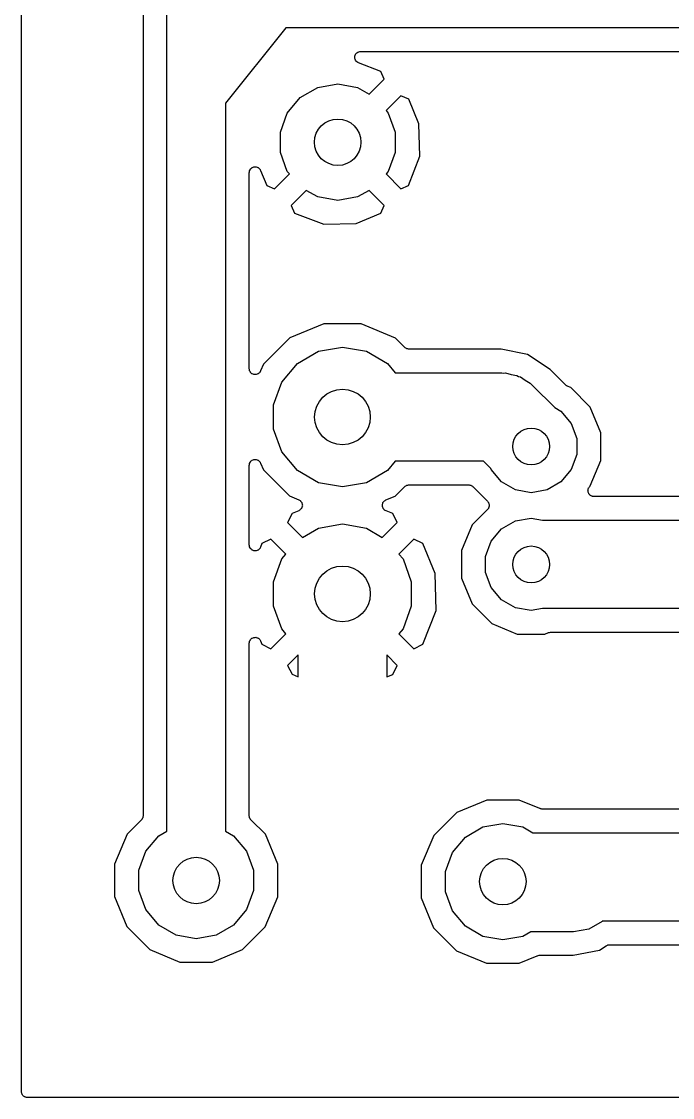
# Model space of a CAD drawing. Extents: x 74 to 224, y -146 to -46.
# Drawn here: x 74.24 to 88.26, y -145.59 to -122.42 of the extents above; entities that cross this region are included whole.
import ezdxf

# ---------------------------------------------------------------- set-up
doc = ezdxf.new("R2010")
doc.units = 0
doc.header["$MEASUREMENT"] = 0
doc.layers.add('BLACK', color=7, linetype='CONTINUOUS')

msp = doc.modelspace()

# ---------------------------------------------------------------- linework, layer by layer
at = {"layer": 'Black'}
for p, q in [((77.3684, -123.952), (77.3684, -101.448)), ((74.243, -145.467), (74.243, -117.09)), ((76.8604, -117.065), (76.8604, -139.524)), ((79.9342, -122.555), (78.6384, -124.175)), ((98.924, -122.555), (79.9342, -122.555)), ((81.4205, -123.21), (81.4208, -123.189)), ((81.4208, -123.211), (81.4205, -123.21)), ((81.4208, -123.168), (81.4212, -123.167)), ((81.4208, -123.189), (81.4208, -123.168)), ((81.4208, -123.212), (81.4208, -123.211)), ((81.428, -123.232), (81.4208, -123.212)), ((81.4212, -123.166), (81.4287, -123.146)), ((81.4212, -123.167), (81.4212, -123.166)), ((81.4349, -123.252), (81.428, -123.232)), ((81.4287, -123.146), (81.4359, -123.126)), ((81.4356, -123.252), (81.4349, -123.252)), ((81.4359, -123.253), (81.4356, -123.252)), ((81.4359, -123.126), (81.4366, -123.126)), ((81.4494, -123.27), (81.4359, -123.253)), ((81.4366, -123.126), (81.437, -123.125)), ((81.437, -123.125), (81.4508, -123.109)), ((81.4627, -123.286), (81.4494, -123.27)), ((81.4508, -123.109), (81.4643, -123.093)), ((81.4636, -123.286), (81.4627, -123.286)), ((81.4643, -123.287), (81.4636, -123.286)), ((81.4643, -123.093), (81.4652, -123.092)), ((81.4825, -123.298), (81.4643, -123.287)), ((81.4652, -123.092), (81.4659, -123.091)), ((81.4659, -123.091), (81.4843, -123.081)), ((81.4843, -123.081), (81.5025, -123.071)), ((81.5025, -123.071), (81.5035, -123.07)), ((81.5035, -123.07), (81.5045, -123.07)), ((81.5045, -123.07), (81.5252, -123.067)), ((81.5252, -123.067), (81.5459, -123.063)), ((81.5459, -123.063), (98.6609, -123.063)), ((81.5005, -123.309), (81.4825, -123.298)), ((81.9808, -123.493), (81.5005, -123.309)), ((82.0536, -123.657), (81.9808, -123.493)), ((81.728, -123.983), (82.0536, -123.657)), ((77.3684, -139.859), (77.3684, -123.952)), ((80.2451, -124.058), (80.6224, -123.84)), ((80.6224, -123.84), (81.0514, -123.764)), ((81.0514, -123.764), (81.4804, -123.84)), ((81.4804, -123.84), (81.728, -123.983)), ((78.6384, -124.175), (78.6384, -139.859)), ((79.965, -124.392), (80.2451, -124.058)), ((82.4128, -124.017), (82.0922, -124.337)), ((82.5794, -124.09), (82.4128, -124.017)), ((82.799, -124.62), (82.5794, -124.09)), ((79.816, -124.801), (79.965, -124.392)), ((82.0922, -124.337), (82.1378, -124.392)), ((82.1378, -124.392), (82.2868, -124.801)), ((82.8178, -125.321), (82.799, -124.62)), ((79.816, -125.237), (79.816, -124.801)), ((82.2868, -124.801), (82.2868, -125.237)), ((79.965, -125.646), (79.816, -125.237)), ((82.2868, -125.237), (82.1378, -125.646)), ((82.5776, -125.948), (82.8178, -125.321)), ((79.1637, -125.616), (79.1726, -125.598)), ((79.1726, -125.598), (79.1747, -125.597)), ((79.1747, -125.597), (79.1761, -125.594)), ((79.1761, -125.594), (79.1909, -125.582)), ((79.1909, -125.582), (79.2052, -125.569)), ((79.2052, -125.569), (79.2078, -125.568)), ((79.2078, -125.568), (79.2099, -125.566)), ((79.2099, -125.566), (79.2281, -125.559)), ((79.2281, -125.559), (79.2459, -125.552)), ((79.2459, -125.552), (79.2487, -125.552)), ((79.2487, -125.552), (79.2513, -125.551)), ((79.2513, -125.551), (79.2707, -125.551)), ((79.2707, -125.551), (79.29, -125.55)), ((79.29, -125.55), (79.2926, -125.551)), ((79.2926, -125.551), (79.2955, -125.551)), ((79.2955, -125.551), (79.3136, -125.557)), ((79.3136, -125.557), (79.332, -125.563)), ((79.332, -125.563), (79.3343, -125.565)), ((79.3343, -125.565), (79.3369, -125.566)), ((79.3369, -125.566), (79.3517, -125.578)), ((79.3517, -125.578), (79.367, -125.59)), ((79.367, -125.59), (79.3685, -125.592)), ((79.3685, -125.592), (79.3707, -125.594)), ((79.3707, -125.594), (79.3804, -125.611)), ((79.3804, -125.611), (79.3907, -125.627)), ((79.1464, -125.676), (79.1498, -125.657)), ((79.1464, -129.897), (79.1464, -125.676)), ((79.1498, -125.657), (79.1523, -125.638)), ((79.1523, -125.638), (79.1536, -125.635)), ((79.1536, -125.635), (79.1541, -125.632)), ((79.1541, -125.632), (79.1637, -125.616)), ((79.3907, -125.627), (79.5234, -125.947)), ((79.69, -126.021), (80.0106, -125.7)), ((80.0106, -125.7), (79.965, -125.646)), ((82.1378, -125.646), (82.0922, -125.7)), ((82.0922, -125.7), (82.4128, -126.021)), ((79.5234, -125.947), (79.69, -126.021)), ((80.3748, -126.055), (80.0492, -126.38)), ((80.6224, -126.198), (80.3748, -126.055)), ((81.728, -126.055), (81.4804, -126.198)), ((82.0536, -126.38), (81.728, -126.055)), ((82.4128, -126.021), (82.5776, -125.948)), ((81.0514, -126.273), (80.6224, -126.198)), ((81.4804, -126.198), (81.0514, -126.273)), ((80.0492, -126.38), (80.122, -126.545)), ((81.98, -126.547), (82.0536, -126.38)), ((80.122, -126.545), (80.7491, -126.785)), ((80.7491, -126.785), (81.4499, -126.766)), ((81.4499, -126.766), (81.98, -126.547)), ((80.7554, -128.929), (80.0171, -129.234)), ((81.5541, -128.929), (80.7554, -128.929)), ((82.2919, -129.236), (81.5541, -128.929)), ((80.0171, -129.234), (79.4518, -129.798)), ((82.2946, -129.239), (82.2919, -129.236)), ((82.4949, -129.439), (82.2946, -129.239)), ((80.1852, -129.784), (80.6381, -129.522)), ((80.6381, -129.522), (81.153, -129.431)), ((81.153, -129.431), (81.6679, -129.522)), ((81.6679, -129.522), (82.1208, -129.784)), ((82.4995, -129.442), (82.4949, -129.439)), ((82.5032, -129.447), (82.4995, -129.442)), ((82.5175, -129.455), (82.5032, -129.447)), ((82.531, -129.465), (82.5175, -129.455)), ((82.5365, -129.466), (82.531, -129.465)), ((82.5414, -129.469), (82.5365, -129.466)), ((82.5576, -129.472), (82.5414, -129.469)), ((82.5736, -129.476), (82.5576, -129.472)), ((82.5792, -129.476), (82.5736, -129.476)), ((82.5848, -129.476), (82.5792, -129.476)), ((84.5695, -129.476), (82.5848, -129.476)), ((85.14, -129.59), (84.5695, -129.476)), ((85.6236, -129.913), (85.14, -129.59)), ((79.1497, -129.916), (79.1464, -129.897)), ((79.1522, -129.935), (79.1497, -129.916)), ((79.1536, -129.937), (79.1522, -129.935)), ((79.1541, -129.94), (79.1536, -129.937)), ((79.1637, -129.957), (79.1541, -129.94)), ((79.1726, -129.974), (79.1637, -129.957)), ((79.1747, -129.976), (79.1726, -129.974)), ((79.1761, -129.978), (79.1747, -129.976)), ((79.1909, -129.991), (79.1761, -129.978)), ((79.2051, -130.004), (79.1909, -129.991)), ((79.2077, -130.005), (79.2051, -130.004)), ((79.2099, -130.007), (79.2077, -130.005)), ((79.228, -130.013), (79.2099, -130.007)), ((79.2458, -130.021), (79.228, -130.013)), ((79.3319, -130.009), (79.3136, -130.015)), ((79.3342, -130.008), (79.3319, -130.009)), ((79.3369, -130.007), (79.3342, -130.008)), ((79.3517, -129.994), (79.3369, -130.007)), ((79.367, -129.983), (79.3517, -129.994)), ((79.3685, -129.98), (79.367, -129.983)), ((79.3707, -129.978), (79.3685, -129.98)), ((79.3803, -129.962), (79.3707, -129.978)), ((79.3907, -129.945), (79.3803, -129.962)), ((79.4518, -129.798), (79.3907, -129.945)), ((79.8491, -130.184), (80.1852, -129.784)), ((82.1208, -129.784), (82.2893, -129.984)), ((82.2893, -129.984), (84.582, -129.984)), ((84.582, -129.984), (84.6233, -129.992)), ((84.6233, -129.992), (84.665, -129.988)), ((84.665, -129.988), (84.7852, -130.02)), ((85.9535, -130.243), (85.6236, -129.913)), ((79.2487, -130.021), (79.2458, -130.021)), ((79.2513, -130.022), (79.2487, -130.021)), ((79.2706, -130.022), (79.2513, -130.022)), ((79.2899, -130.023), (79.2706, -130.022)), ((79.2926, -130.022), (79.2899, -130.023)), ((79.2955, -130.022), (79.2926, -130.022)), ((79.3136, -130.015), (79.2955, -130.022)), ((79.6703, -130.676), (79.8491, -130.184)), ((84.7852, -130.02), (84.9078, -130.042)), ((84.9078, -130.042), (84.9441, -130.063)), ((84.9441, -130.063), (84.9845, -130.074)), ((84.9845, -130.074), (85.0865, -130.145)), ((85.0865, -130.145), (85.1943, -130.207)), ((85.1943, -130.207), (85.2212, -130.239)), ((85.2212, -130.239), (85.2555, -130.263)), ((85.9557, -130.245), (85.9535, -130.243)), ((85.9574, -130.247), (85.9557, -130.245)), ((85.2555, -130.263), (85.7244, -130.732)), ((85.9737, -130.257), (85.9574, -130.247)), ((85.9896, -130.268), (85.9737, -130.257)), ((85.9923, -130.269), (85.9896, -130.268)), ((85.9946, -130.27), (85.9923, -130.269)), ((86.0679, -130.301), (85.9946, -130.27)), ((86.4895, -130.723), (86.0679, -130.301)), ((79.6703, -131.198), (79.6703, -130.676)), ((85.7244, -130.732), (85.8572, -130.809)), ((85.8572, -130.809), (86.0795, -131.074)), ((86.7174, -131.275), (86.4895, -130.723)), ((86.0795, -131.074), (86.1978, -131.399)), ((79.8491, -131.69), (79.6703, -131.198)), ((86.1978, -131.399), (86.1978, -131.745)), ((86.7169, -131.872), (86.7174, -131.275)), ((79.2078, -131.87), (79.2099, -131.868)), ((79.2099, -131.868), (79.2281, -131.862)), ((79.2281, -131.862), (79.246, -131.854)), ((79.246, -131.854), (79.2488, -131.854)), ((79.2488, -131.854), (79.2513, -131.853)), ((79.2513, -131.853), (79.2707, -131.853)), ((79.2707, -131.853), (79.2901, -131.853)), ((79.2901, -131.853), (79.2927, -131.853)), ((79.2927, -131.853), (79.2955, -131.853)), ((79.2955, -131.853), (79.3137, -131.86)), ((79.3137, -131.86), (79.3321, -131.866)), ((79.3321, -131.866), (79.3343, -131.868)), ((79.3343, -131.868), (79.3369, -131.868)), ((79.3369, -131.868), (79.3517, -131.881)), ((80.1852, -132.09), (79.8491, -131.69)), ((86.1978, -131.745), (86.0795, -132.07)), ((79.1464, -131.978), (79.1498, -131.959)), ((79.1464, -133.692), (79.1464, -131.978)), ((79.1498, -131.959), (79.1523, -131.94)), ((79.1523, -131.94), (79.1536, -131.938)), ((79.1536, -131.938), (79.1541, -131.935)), ((79.1541, -131.935), (79.1638, -131.918)), ((79.1638, -131.918), (79.1727, -131.901)), ((79.1727, -131.901), (79.1747, -131.899)), ((79.1747, -131.899), (79.1761, -131.897)), ((79.1761, -131.897), (79.191, -131.884)), ((79.191, -131.884), (79.2053, -131.871)), ((79.2053, -131.871), (79.2078, -131.87)), ((79.3517, -131.881), (79.3671, -131.893)), ((79.3671, -131.893), (79.3686, -131.895)), ((79.3686, -131.895), (79.3707, -131.897)), ((79.3707, -131.897), (79.3804, -131.914)), ((79.3804, -131.914), (79.3908, -131.93)), ((79.3908, -131.93), (79.4498, -132.073)), ((79.4498, -132.073), (80.0141, -132.638)), ((80.6381, -132.352), (80.1852, -132.09)), ((82.1208, -132.09), (81.6679, -132.352)), ((82.2893, -131.889), (82.1208, -132.09)), ((84.1875, -131.889), (82.2893, -131.889)), ((84.3467, -132.049), (84.1875, -131.889)), ((84.3545, -132.07), (84.3467, -132.049)), ((84.5768, -132.335), (84.3545, -132.07)), ((86.0795, -132.07), (85.8572, -132.335)), ((86.4881, -132.423), (86.7169, -131.872)), ((81.153, -132.443), (80.6381, -132.352)), ((81.6679, -132.352), (81.153, -132.443)), ((82.2889, -132.64), (82.4948, -132.435)), ((82.4948, -132.435), (82.4993, -132.431)), ((82.4993, -132.431), (82.5029, -132.427)), ((82.5029, -132.427), (82.5173, -132.419)), ((82.5173, -132.419), (82.531, -132.409)), ((82.531, -132.409), (82.5363, -132.408)), ((82.5363, -132.408), (82.5411, -132.405)), ((82.5411, -132.405), (82.5575, -132.402)), ((82.5575, -132.402), (82.5736, -132.398)), ((82.5736, -132.398), (82.5791, -132.398)), ((82.5791, -132.398), (82.5845, -132.398)), ((82.5845, -132.398), (83.8687, -132.398)), ((83.8687, -132.398), (83.8742, -132.398)), ((83.8742, -132.398), (83.8798, -132.398)), ((83.8798, -132.398), (83.8958, -132.402)), ((83.8958, -132.402), (83.9121, -132.405)), ((83.9121, -132.405), (83.917, -132.408)), ((83.917, -132.408), (83.9224, -132.409)), ((83.9224, -132.409), (83.936, -132.419)), ((83.936, -132.419), (83.9503, -132.427)), ((83.9503, -132.427), (83.9539, -132.432)), ((83.9539, -132.432), (83.9585, -132.435)), ((83.9585, -132.435), (84.2757, -132.752)), ((84.8764, -132.508), (84.5768, -132.335)), ((85.217, -132.568), (84.8764, -132.508)), ((85.5576, -132.508), (85.217, -132.568)), ((85.8572, -132.335), (85.5576, -132.508)), ((86.4395, -132.513), (86.441, -132.508)), ((86.441, -132.53), (86.4395, -132.513)), ((86.441, -132.502), (86.4467, -132.487)), ((86.441, -132.508), (86.441, -132.502)), ((86.441, -132.547), (86.441, -132.53)), ((86.4429, -132.552), (86.441, -132.547)), ((86.4433, -132.557), (86.4429, -132.552)), ((86.4504, -132.572), (86.4433, -132.557)), ((86.4467, -132.487), (86.451, -132.471)), ((86.451, -132.471), (86.4542, -132.466)), ((86.4542, -132.466), (86.4561, -132.461)), ((86.4561, -132.461), (86.4668, -132.448)), ((86.4668, -132.448), (86.4763, -132.435)), ((86.4763, -132.435), (86.4881, -132.423)), ((80.0141, -132.638), (80.2122, -132.72)), ((80.2122, -132.72), (80.2261, -132.729)), ((80.2261, -132.729), (80.2408, -132.737)), ((80.2408, -132.737), (80.2446, -132.741)), ((80.2446, -132.741), (80.2494, -132.744)), ((80.2494, -132.744), (80.2594, -132.757)), ((80.2594, -132.757), (80.2706, -132.769)), ((80.2706, -132.769), (80.2728, -132.775)), ((80.2728, -132.775), (80.2762, -132.779)), ((80.2762, -132.779), (80.2812, -132.795)), ((80.2812, -132.795), (80.2875, -132.81)), ((82.0198, -132.798), (82.0252, -132.781)), ((82.0252, -132.781), (82.0279, -132.778)), ((82.0279, -132.778), (82.0294, -132.774)), ((82.0294, -132.774), (82.0412, -132.76)), ((82.0412, -132.76), (82.0521, -132.746)), ((82.0521, -132.746), (82.0557, -132.744)), ((82.0557, -132.744), (82.0586, -132.741)), ((82.0586, -132.741), (82.0743, -132.732)), ((82.0743, -132.732), (82.0893, -132.723)), ((82.0893, -132.723), (82.2889, -132.64)), ((84.2757, -132.752), (84.2821, -132.762)), ((84.2821, -132.762), (84.2899, -132.769)), ((84.2899, -132.769), (84.2946, -132.78)), ((84.2946, -132.78), (84.301, -132.789)), ((84.301, -132.789), (84.3038, -132.799)), ((86.4561, -132.588), (86.4504, -132.572)), ((86.4596, -132.592), (86.4561, -132.588)), ((86.4619, -132.597), (86.4596, -132.592)), ((86.4737, -132.609), (86.4619, -132.597)), ((86.4844, -132.622), (86.4737, -132.609)), ((86.4892, -132.625), (86.4844, -132.622)), ((86.4931, -132.628), (86.4892, -132.625)), ((86.5082, -132.636), (86.4931, -132.628)), ((86.5226, -132.644), (86.5082, -132.636)), ((86.528, -132.645), (86.5226, -132.644)), ((86.5331, -132.647), (86.528, -132.645)), ((86.5496, -132.649), (86.5331, -132.647)), ((86.566, -132.651), (86.5496, -132.649)), ((89.5225, -132.651), (86.566, -132.651)), ((80.0708, -133.014), (79.9733, -133.208)), ((80.2121, -132.955), (80.0708, -133.014)), ((80.2261, -132.946), (80.2121, -132.955)), ((80.2407, -132.939), (80.2261, -132.946)), ((80.2445, -132.934), (80.2407, -132.939)), ((80.2493, -132.931), (80.2445, -132.934)), ((80.2594, -132.918), (80.2493, -132.931)), ((80.2706, -132.906), (80.2594, -132.918)), ((80.2727, -132.901), (80.2706, -132.906)), ((80.2762, -132.896), (80.2727, -132.901)), ((80.2811, -132.881), (80.2762, -132.896)), ((80.2875, -132.865), (80.2811, -132.881)), ((80.2875, -132.81), (80.2877, -132.816)), ((80.2877, -132.86), (80.2875, -132.865)), ((80.2877, -132.816), (80.2894, -132.821)), ((80.2894, -132.854), (80.2877, -132.86)), ((80.2894, -132.821), (80.2887, -132.838)), ((80.2887, -132.838), (80.2894, -132.854)), ((82.0119, -132.823), (82.0132, -132.819)), ((82.0127, -132.841), (82.0119, -132.823)), ((82.0122, -132.859), (82.0127, -132.841)), ((82.0136, -132.863), (82.0122, -132.859)), ((82.0132, -132.819), (82.0133, -132.815)), ((82.0133, -132.815), (82.0198, -132.798)), ((82.0138, -132.867), (82.0136, -132.863)), ((82.0206, -132.884), (82.0138, -132.867)), ((82.0263, -132.901), (82.0206, -132.884)), ((82.029, -132.904), (82.0263, -132.901)), ((82.0307, -132.908), (82.029, -132.904)), ((82.0427, -132.921), (82.0307, -132.908)), ((82.0538, -132.935), (82.0427, -132.921)), ((82.0575, -132.938), (82.0538, -132.935)), ((82.0604, -132.941), (82.0575, -132.938)), ((82.0762, -132.949), (82.0604, -132.941)), ((82.0915, -132.958), (82.0762, -132.949)), ((82.2358, -133.015), (82.0915, -132.958)), ((82.3327, -133.208), (82.2358, -133.015)), ((84.2755, -132.932), (83.9459, -133.261)), ((84.2819, -132.923), (84.2755, -132.932)), ((84.2898, -132.915), (84.2819, -132.923)), ((84.2945, -132.905), (84.2898, -132.915)), ((84.3009, -132.896), (84.2945, -132.905)), ((84.3037, -132.885), (84.3009, -132.896)), ((84.3085, -132.875), (84.3037, -132.885)), ((84.3038, -132.799), (84.3085, -132.809)), ((84.3085, -132.809), (84.3095, -132.821)), ((84.3094, -132.864), (84.3085, -132.875)), ((84.3123, -132.853), (84.3094, -132.864)), ((84.3095, -132.821), (84.3123, -132.831)), ((84.3123, -132.831), (84.3114, -132.842)), ((84.3114, -132.842), (84.3123, -132.853)), ((79.9733, -133.208), (80.2953, -133.53)), ((80.6381, -133.332), (81.153, -133.241)), ((81.153, -133.241), (81.6679, -133.332)), ((82.0107, -133.53), (82.3327, -133.208)), ((84.5768, -133.349), (84.8764, -133.176)), ((84.8764, -133.176), (85.217, -133.116)), ((85.217, -133.116), (85.4636, -133.159)), ((85.4636, -133.159), (89.535, -133.159)), ((80.2953, -133.53), (80.6381, -133.332)), ((81.6679, -133.332), (82.0107, -133.53)), ((83.9459, -133.261), (83.7171, -133.812)), ((84.3545, -133.614), (84.5768, -133.349)), ((79.15, -133.713), (79.1464, -133.692)), ((79.153, -133.733), (79.15, -133.713)), ((79.4208, -133.664), (79.3916, -133.739)), ((79.6141, -133.567), (79.4208, -133.664)), ((79.9367, -133.89), (79.6141, -133.567)), ((82.6919, -133.567), (82.3693, -133.89)), ((82.8864, -133.665), (82.6919, -133.567)), ((83.1528, -134.308), (82.8864, -133.665)), ((84.2362, -133.939), (84.3545, -133.614)), ((79.1538, -133.734), (79.153, -133.733)), ((79.1541, -133.736), (79.1538, -133.734)), ((79.1643, -133.754), (79.1541, -133.736)), ((79.1741, -133.772), (79.1643, -133.754)), ((79.1753, -133.773), (79.1741, -133.772)), ((79.1761, -133.774), (79.1753, -133.773)), ((79.1918, -133.787), (79.1761, -133.774)), ((79.2072, -133.801), (79.1918, -133.787)), ((79.2087, -133.801), (79.2072, -133.801)), ((79.2099, -133.802), (79.2087, -133.801)), ((79.2292, -133.809), (79.2099, -133.802)), ((79.2483, -133.817), (79.2292, -133.809)), ((79.2499, -133.817), (79.2483, -133.817)), ((79.2513, -133.817), (79.2499, -133.817)), ((79.2719, -133.817), (79.2513, -133.817)), ((79.2924, -133.818), (79.2719, -133.817)), ((79.2939, -133.817), (79.2924, -133.818)), ((79.2955, -133.817), (79.2939, -133.817)), ((79.3147, -133.81), (79.2955, -133.817)), ((79.3342, -133.804), (79.3147, -133.81)), ((79.3354, -133.803), (79.3342, -133.804)), ((79.3369, -133.802), (79.3354, -133.803)), ((79.3526, -133.789), (79.3369, -133.802)), ((79.3687, -133.776), (79.3526, -133.789)), ((79.3695, -133.775), (79.3687, -133.776)), ((79.3707, -133.774), (79.3695, -133.775)), ((79.381, -133.756), (79.3707, -133.774)), ((79.3916, -133.739), (79.381, -133.756)), ((79.8491, -133.994), (79.9367, -133.89)), ((82.3693, -133.89), (82.4569, -133.994)), ((83.7171, -133.812), (83.7166, -134.409)), ((84.2362, -134.285), (84.2362, -133.939)), ((79.6703, -134.486), (79.8491, -133.994)), ((82.4569, -133.994), (82.6357, -134.486)), ((83.1681, -135.108), (83.1528, -134.308)), ((83.7166, -134.409), (83.9445, -134.961)), ((84.3545, -134.61), (84.2362, -134.285)), ((79.6703, -135.008), (79.6703, -134.486)), ((82.6357, -134.486), (82.6357, -135.008)), ((84.5768, -134.875), (84.3545, -134.61)), ((84.8764, -135.048), (84.5768, -134.875)), ((79.8491, -135.5), (79.6703, -135.008)), ((82.6357, -135.008), (82.4569, -135.5)), ((82.8852, -135.83), (83.1681, -135.108)), ((83.9445, -134.961), (84.3661, -135.383)), ((85.217, -135.108), (84.8764, -135.048)), ((85.4636, -135.064), (85.217, -135.108)), ((89.12, -135.064), (85.4636, -135.064)), ((79.9367, -135.604), (79.8491, -135.5)), ((82.4569, -135.5), (82.3693, -135.604)), ((84.3661, -135.383), (84.9173, -135.612)), ((85.6116, -135.577), (85.6305, -135.573)), ((85.6305, -135.573), (85.6333, -135.573)), ((85.6333, -135.573), (85.636, -135.572)), ((85.636, -135.572), (88.6628, -135.572)), ((79.1464, -135.808), (79.1498, -135.789)), ((79.1464, -139.524), (79.1464, -135.808)), ((79.1498, -135.789), (79.1523, -135.77)), ((79.1523, -135.77), (79.1536, -135.767)), ((79.1536, -135.767), (79.1541, -135.765)), ((79.1541, -135.765), (79.1637, -135.748)), ((79.1637, -135.748), (79.1726, -135.731)), ((79.1726, -135.731), (79.1747, -135.729)), ((79.1747, -135.729), (79.1761, -135.726)), ((79.1761, -135.726), (79.1909, -135.714)), ((79.1909, -135.714), (79.2052, -135.701)), ((79.2052, -135.701), (79.2078, -135.7)), ((79.2078, -135.7), (79.2099, -135.698)), ((79.2099, -135.698), (79.2281, -135.692)), ((79.2281, -135.692), (79.2459, -135.684)), ((79.2459, -135.684), (79.2487, -135.684)), ((79.2487, -135.684), (79.2513, -135.683)), ((79.2513, -135.683), (79.2707, -135.683)), ((79.2707, -135.683), (79.29, -135.682)), ((79.29, -135.682), (79.2926, -135.683)), ((79.2926, -135.683), (79.2955, -135.683)), ((79.2955, -135.683), (79.3136, -135.69)), ((79.3136, -135.69), (79.332, -135.695)), ((79.332, -135.695), (79.3343, -135.697)), ((79.3343, -135.697), (79.3369, -135.698)), ((79.3369, -135.698), (79.3517, -135.711)), ((79.3517, -135.711), (79.367, -135.722)), ((79.367, -135.722), (79.3685, -135.725)), ((79.3685, -135.725), (79.3707, -135.726)), ((79.3707, -135.726), (79.3804, -135.743)), ((79.3804, -135.743), (79.3907, -135.76)), ((79.3907, -135.76), (79.4196, -135.829)), ((79.6141, -135.927), (79.9367, -135.604)), ((82.3693, -135.604), (82.6919, -135.927)), ((84.9173, -135.612), (85.5141, -135.612)), ((85.5141, -135.612), (85.5875, -135.582)), ((85.5875, -135.582), (85.5902, -135.582)), ((85.5902, -135.582), (85.5925, -135.58)), ((85.5925, -135.58), (85.6116, -135.577)), ((79.4196, -135.829), (79.6141, -135.927)), ((82.6919, -135.927), (82.8852, -135.83)), ((80.2005, -136.059), (79.9733, -136.286)), ((80.2005, -136.53), (80.2005, -136.059)), ((82.3327, -136.286), (82.1055, -136.059)), ((82.1055, -136.059), (82.1055, -136.534)), ((79.9733, -136.286), (80.0702, -136.479)), ((80.0702, -136.479), (80.2005, -136.53)), ((82.1055, -136.534), (82.2352, -136.48)), ((82.2352, -136.48), (82.3327, -136.286)), ((84.2593, -139.187), (83.6131, -139.454)), ((84.9586, -139.187), (84.2593, -139.187)), ((85.4054, -139.373), (84.9586, -139.187)), ((83.6131, -139.454), (83.1182, -139.948)), ((85.4082, -139.373), (85.4054, -139.373)), ((85.4107, -139.375), (85.4082, -139.373)), ((85.4297, -139.378), (85.4107, -139.375)), ((85.4485, -139.382), (85.4297, -139.378)), ((85.4513, -139.382), (85.4485, -139.382)), ((85.4541, -139.382), (85.4513, -139.382)), ((97.7286, -139.382), (85.4541, -139.382)), ((76.8231, -139.614), (76.5142, -139.922)), ((76.8264, -139.609), (76.8231, -139.614)), ((76.8307, -139.606), (76.8264, -139.609)), ((76.839, -139.591), (76.8307, -139.606)), ((76.8485, -139.578), (76.839, -139.591)), ((76.8499, -139.572), (76.8485, -139.578)), ((76.8527, -139.567), (76.8499, -139.572)), ((76.8556, -139.551), (76.8527, -139.567)), ((76.8599, -139.535), (76.8556, -139.551)), ((76.8604, -139.524), (76.8594, -139.53)), ((76.8594, -139.53), (76.8599, -139.535)), ((79.1474, -139.529), (79.1464, -139.524)), ((79.1469, -139.535), (79.1474, -139.529)), ((79.1512, -139.551), (79.1469, -139.535)), ((79.1541, -139.567), (79.1512, -139.551)), ((79.1568, -139.572), (79.1541, -139.567)), ((79.1583, -139.577), (79.1568, -139.572)), ((79.1678, -139.591), (79.1583, -139.577)), ((79.1761, -139.605), (79.1678, -139.591)), ((79.1803, -139.609), (79.1761, -139.605)), ((79.1835, -139.613), (79.1803, -139.609)), ((79.4944, -139.925), (79.1835, -139.613)), ((84.1784, -139.766), (84.6074, -139.69)), ((84.6074, -139.69), (85.0364, -139.766)), ((76.5142, -139.922), (76.246, -140.568)), ((76.917, -140.292), (77.1971, -139.958)), ((77.1971, -139.958), (77.3684, -139.859)), ((78.6384, -139.859), (78.8097, -139.958)), ((78.8097, -139.958), (79.0898, -140.292)), ((79.7614, -140.571), (79.4944, -139.925)), ((83.1182, -139.948), (82.85, -140.593)), ((83.8011, -139.984), (84.1784, -139.766)), ((85.0364, -139.766), (85.2524, -139.891)), ((85.2524, -139.891), (97.9925, -139.891)), ((83.521, -140.317), (83.8011, -139.984)), ((76.768, -140.701), (76.917, -140.292)), ((79.0898, -140.292), (79.2388, -140.701)), ((83.372, -140.727), (83.521, -140.317)), ((76.246, -140.568), (76.2454, -141.267)), ((79.7608, -141.27), (79.7614, -140.571)), ((82.85, -140.593), (82.8494, -141.293)), ((76.768, -141.137), (76.768, -140.701)), ((79.2388, -140.701), (79.2388, -141.137)), ((83.372, -141.162), (83.372, -140.727)), ((76.917, -141.546), (76.768, -141.137)), ((79.2388, -141.137), (79.0898, -141.546)), ((76.2454, -141.267), (76.5124, -141.914)), ((79.4926, -141.916), (79.7608, -141.27)), ((82.8494, -141.293), (83.1164, -141.939)), ((83.521, -141.572), (83.372, -141.162)), ((77.1971, -141.88), (76.917, -141.546)), ((79.0898, -141.546), (78.8097, -141.88)), ((83.8011, -141.906), (83.521, -141.572)), ((86.7437, -141.801), (86.4572, -141.967)), ((86.7485, -141.796), (86.7437, -141.801)), ((97.9925, -141.796), (86.7485, -141.796)), ((76.5124, -141.914), (77.0065, -142.408)), ((77.5744, -142.098), (77.1971, -141.88)), ((78.8097, -141.88), (78.4324, -142.098)), ((78.9977, -142.41), (79.4926, -141.916)), ((83.1164, -141.939), (83.6105, -142.434)), ((84.1784, -142.123), (83.8011, -141.906)), ((85.2084, -142.024), (85.0364, -142.123)), ((86.1314, -142.024), (85.2084, -142.024)), ((86.4572, -141.967), (86.1314, -142.024)), ((78.0034, -142.174), (77.5744, -142.098)), ((78.4324, -142.098), (78.0034, -142.174)), ((84.6074, -142.199), (84.1784, -142.123)), ((85.0364, -142.123), (84.6074, -142.199)), ((77.0065, -142.408), (77.6522, -142.677)), ((78.3515, -142.677), (78.9977, -142.41)), ((83.6105, -142.434), (84.2562, -142.702)), ((86.1189, -142.532), (86.6894, -142.419)), ((86.6894, -142.419), (86.8296, -142.325)), ((86.8296, -142.325), (86.8436, -142.319)), ((86.8436, -142.319), (86.8567, -142.311)), ((86.8567, -142.311), (86.8636, -142.31)), ((86.8636, -142.31), (86.87, -142.307)), ((86.87, -142.307), (86.8852, -142.306)), ((86.8852, -142.306), (86.9002, -142.303)), ((86.9002, -142.303), (97.7277, -142.303)), ((77.6522, -142.677), (78.3515, -142.677)), ((84.2562, -142.702), (84.9555, -142.703)), ((84.9555, -142.703), (85.3448, -142.542)), ((85.3448, -142.542), (85.3475, -142.541)), ((85.3475, -142.541), (85.3499, -142.54)), ((85.3499, -142.54), (85.3689, -142.536)), ((85.3689, -142.536), (85.3879, -142.532)), ((85.3879, -142.532), (85.3906, -142.533)), ((85.3906, -142.533), (85.3933, -142.532)), ((85.3933, -142.532), (86.1189, -142.532)), ((74.2449, -145.478), (74.243, -145.467)), ((74.2449, -145.489), (74.2449, -145.478)), ((74.2487, -145.499), (74.2449, -145.489)), ((74.2507, -145.51), (74.2487, -145.499)), ((74.2562, -145.52), (74.2507, -145.51)), ((74.26, -145.53), (74.2562, -145.52)), ((74.2672, -145.539), (74.26, -145.53)), ((74.2727, -145.549), (74.2672, -145.539)), ((74.2812, -145.556), (74.2727, -145.549)), ((74.2884, -145.564), (74.2812, -145.556)), ((74.298, -145.57), (74.2884, -145.564)), ((74.3065, -145.577), (74.298, -145.57)), ((74.3169, -145.581), (74.3065, -145.577)), ((74.3266, -145.586), (74.3169, -145.581)), ((74.3375, -145.588), (74.3266, -145.586)), ((74.3479, -145.592), (74.3375, -145.588)), ((74.3591, -145.592), (74.3479, -145.592)), ((74.37, -145.594), (74.3591, -145.592)), ((80.7692, -145.594), (74.37, -145.594)), ((82.6669, -145.594), (80.7692, -145.594)), ((84.9806, -145.594), (82.6669, -145.594)), ((102.687, -145.594), (84.9806, -145.594))]:
    msp.add_line(p, q, dxfattribs=at)
for centre, radius in [((81.0514, -125.019), 0.5004), ((81.153, -130.937), 0.5994), ((85.217, -131.572), 0.3969), ((85.217, -134.112), 0.3969), ((81.153, -134.747), 0.5994), ((78.0034, -140.919), 0.5004), ((84.6074, -140.945), 0.5004)]:
    msp.add_circle(centre, radius, dxfattribs=at)

doc.saveas('drawing.dxf')
